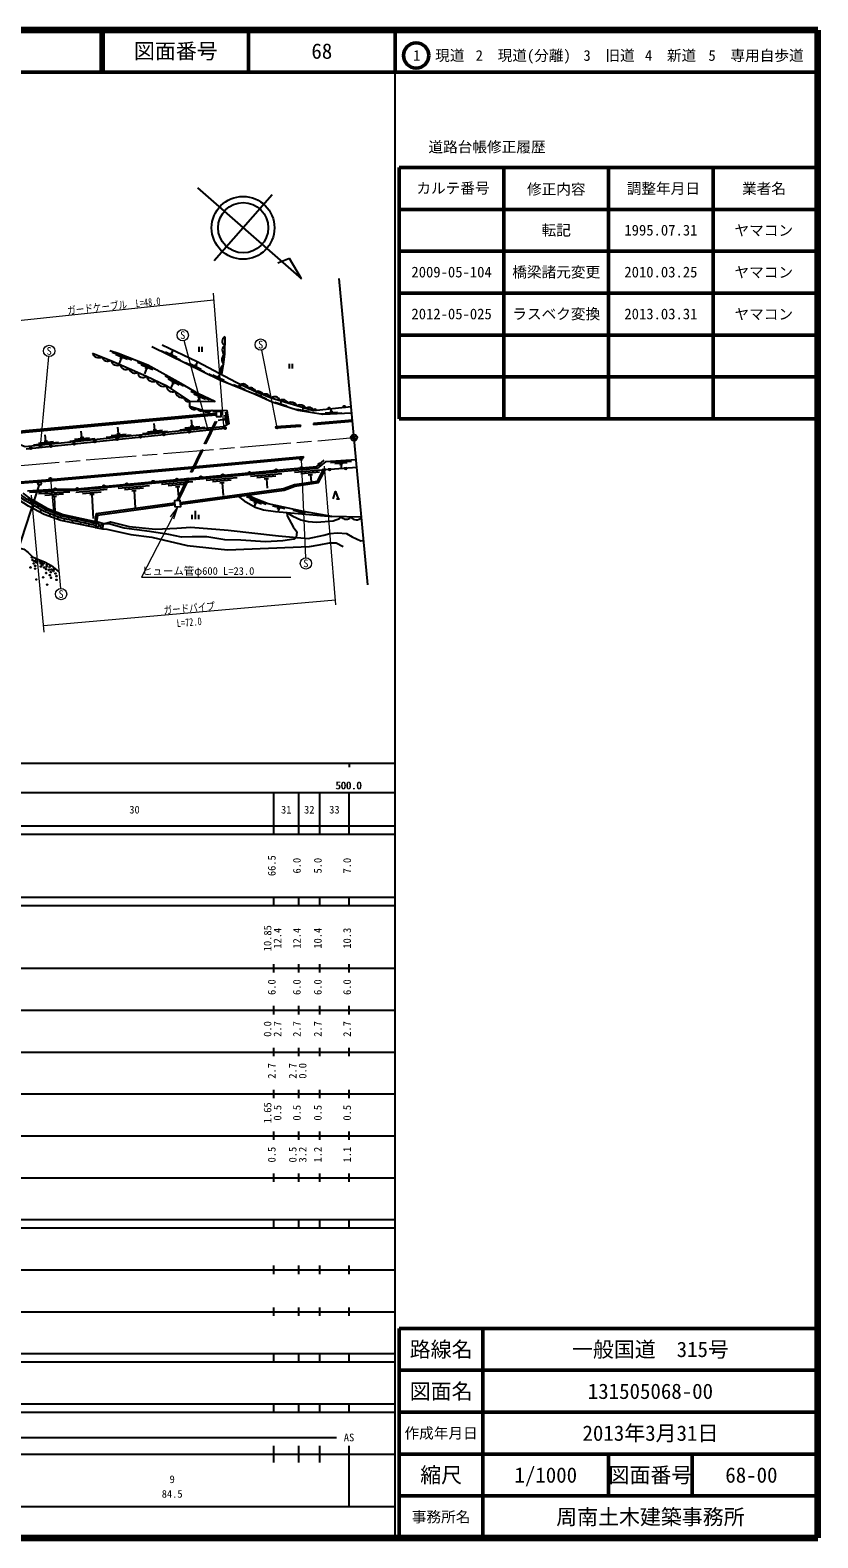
# Model space of a CAD drawing. Units: millimetres at full size, sheet at 1:1000; details may follow other scales. Extents: x 40000 to 680000, y 20000 to 380000.
# Drawn here: x 491818 to 680000, y 20000 to 380000 of the extents above; entities that cross this region are included whole.
import ezdxf
from ezdxf.enums import TextEntityAlignment as Align

# ---------------------------------------------------------------- set-up
doc = ezdxf.new("R2010")
doc.units = ezdxf.units.MM
doc.header["$LTSCALE"] = 1000
doc.header["$PDMODE"] = 32
doc.header["$PDSIZE"] = 500
doc.linetypes.add('CHAIN', pattern=[18.5, 12, -1.5, 3.5, -1.5])
doc.linetypes.add('DASHED', pattern=[7.5, 6, -1.5])
for name, color, linetype, lineweight in [('M-BGD', 7, 'Continuous', 25), ('M-BMK', 2, 'CHAIN', 13), ('M-BMK-OTRS', 5, 'Continuous', 25), ('M-BMK-SRVR', 3, 'Continuous', 25), ('M-STR-HTXT', 7, 'Continuous', 13), ('M-STR-STRC', 7, 'Continuous', 25), ('M-TTL', 2, 'Continuous', 140), ('M-TTL-BAND', 7, 'Continuous', 25), ('M-TTL-FRAM', 2, 'Continuous', 50), ('M-TTL-LINE', 7, 'Continuous', 50)]:
    doc.layers.add(name, color=color, linetype=linetype, lineweight=lineweight)
doc.layers.add('M-OTRS', color=6, linetype='Continuous')
doc.layers.add('M-TTL-TXT', color=7, linetype='Continuous')
doc.styles.add('ＭＳ ゴシック', font='')
doc.styles.get('ＭＳ ゴシック').set_extended_font_data('MS Gothic')

# ---------------------------------------------------------------- blocks, each defined once
blk = doc.blocks.new('open_arrow')
at = {"color": 0, "linetype": 'Continuous', "lineweight": -2}
blk.add_lwpolyline([(7.5, 1.25), (0, 0), (7.5, -1.25)], dxfattribs=at)

msp = doc.modelspace()

# ---------------------------------------------------------------- linework, layer by layer
at = {"layer": 'M-BGD'}
for p, q in [((516077, 301215), (511434, 303071)), ((515048, 301335), (512262, 302449)), ((523179, 303459), (527674, 301268)), ((524170, 303209), (526867, 301895)), ((525296, 302894), (525925, 302587)), ((525610, 302741), (526025, 303592)), ((532113, 304379), (532113, 303206)), ((532813, 304379), (532813, 303206)), ((513555, 301641), (513054, 300388)), ((513880, 301511), (513230, 301771)), ((522128, 298796), (517486, 300652)), ((521100, 298916), (518314, 300030)), ((519607, 299222), (519106, 297969)), ((519932, 299092), (519282, 299352)), ((528962, 300640), (533456, 298449)), ((529953, 300390), (532650, 299076)), ((531079, 300075), (531708, 299769)), ((531393, 299922), (531842, 300842)), ((553675, 300364), (553675, 299190)), ((554375, 300364), (554375, 299190)), ((528449, 294971), (524068, 297379)), ((527443, 295216), (524814, 296661)), ((525998, 295702), (525348, 294519)), ((526305, 295533), (525691, 295870)), ((534473, 297953), (538968, 295762)), ((535464, 297704), (538161, 296389)), ((536590, 297389), (537219, 297082)), ((536905, 297235), (537251, 297945)), ((540389, 295353), (543167, 294220)), ((541868, 295008), (542044, 295438)), ((534696, 291627), (530168, 293748)), ((533676, 291807), (530959, 293080)), ((532203, 292199), (531824, 291390)), ((532520, 292050), (531886, 292347)), ((541544, 295141), (542193, 294876)), ((545578, 293241), (548313, 292007)), ((546945, 292624), (547143, 293062)), ((538693, 286009), (538374, 288085)), ((539025, 285824), (538565, 288822)), ((550246, 291212), (553111, 290321)), ((551679, 290767), (551821, 291225)), ((555506, 289522), (558463, 289015)), ((556985, 289268), (557066, 289741)), ((559612, 289207), (560234, 289273)), ((561272, 288397), (566265, 288663)), ((562259, 288660), (565255, 288820)), ((562904, 289558), (563527, 289624)), ((563396, 288931), (564095, 288968)), ((563746, 288950), (563709, 289643)), ((566511, 289942), (567134, 290008)), ((490901, 280064), (538374, 284958)), ((512908, 283682), (512755, 285174)), ((519846, 284094), (523427, 284462)), ((521188, 284534), (522024, 284620)), ((521606, 284577), (521453, 286069)), ((527571, 284594), (533541, 285194)), ((528735, 285013), (532317, 285373)), ((530078, 285449), (530914, 285533)), ((530496, 285491), (530346, 286984)), ((538237, 287001), (536754, 286774)), ((538274, 286759), (538200, 287243)), ((556432, 285643), (550535, 285257)), ((550555, 284957), (550535, 285257)), ((556451, 285343), (550555, 284957)), ((556451, 285343), (556432, 285643)), ((568791, 286865), (559499, 286091)), ((559499, 286091), (559524, 285792)), ((568819, 286567), (559524, 285792)), ((492631, 280993), (498600, 281607)), ((493794, 281414), (497375, 281783)), ((495136, 281854), (495972, 281940)), ((495554, 281897), (495401, 283389)), ((501276, 281882), (507244, 282496)), ((502439, 282304), (506020, 282672)), ((503781, 282743), (504616, 282829)), ((504199, 282786), (504045, 284278)), ((509985, 282778), (515954, 283392)), ((511148, 283199), (514729, 283568)), ((512490, 283639), (513326, 283725)), ((518683, 283673), (524652, 284287)), ((557157, 277886), (557129, 278185)), ((551926, 274085), (544457, 273408)), ((562419, 275036), (554950, 274359)), ((560966, 274453), (556485, 274047)), ((559289, 273849), (558243, 273754)), ((558766, 273802), (558919, 272114)), ((561992, 275299), (562346, 275113)), ((562346, 275113), (569848, 275620)), ((563641, 275201), (563017, 275159)), ((568554, 277033), (563565, 276697)), ((567576, 276667), (564583, 276465)), ((566449, 276290), (565751, 276243)), ((566100, 276267), (566160, 275371)), ((567499, 275461), (566874, 275419)), ((510235, 270305), (502766, 269628)), ((520313, 271219), (512844, 270541)), ((518860, 270635), (514378, 270229)), ((517183, 270031), (516137, 269936)), ((530700, 272160), (523230, 271483)), ((529246, 271577), (524765, 271170)), ((527569, 270973), (526523, 270878)), ((527046, 270925), (527249, 268685)), ((541310, 273122), (533840, 272445)), ((539857, 272539), (535375, 272132)), ((538179, 271935), (537134, 271840)), ((537656, 271887), (537929, 268847)), ((550473, 273501), (545991, 273095)), ((548796, 272898), (547750, 272803)), ((548273, 272850), (548476, 270609)), ((492048, 267406), (491820, 266961)), ((492693, 266472), (492384, 265871)), ((493173, 267407), (492921, 266917)), ((493794, 266427), (493565, 265982)), ((501282, 269708), (493796, 269248)), ((494905, 266402), (494667, 265938)), ((499813, 269167), (495321, 268891)), ((498118, 268612), (497070, 268548)), ((497594, 268580), (497755, 265101)), ((508782, 269721), (504300, 269315)), ((507105, 269117), (506059, 269022)), ((506582, 269070), (506897, 263393)), ((516660, 269984), (516918, 265965)), ((548168, 266762), (543498, 268549)), ((547126, 266839), (544324, 267911)), ((545945, 266970), (545291, 267220)), ((545618, 267095), (545307, 266281)), ((565008, 268093), (565761, 268093)), ((494438, 265492), (494150, 264932)), ((495548, 265465), (495319, 265019)), ((496620, 264494), (496390, 263940)), ((496996, 265404), (496811, 264956)), ((497738, 264582), (497547, 264120)), ((498475, 263746), (498270, 263253)), ((498854, 264661), (498666, 264208)), ((499074, 263515), (499203, 263998)), ((499910, 262773), (500052, 263303)), ((500182, 263786), (500291, 264194)), ((501031, 263091), (501160, 263574)), ((501875, 262378), (502009, 262879)), ((502139, 263363), (502249, 263773)), ((502988, 262667), (503117, 263151)), ((504096, 262939), (504207, 263351)), ((506053, 262515), (506164, 262930)), ((530510, 263196), (530510, 264241)), ((531310, 263196), (531310, 265188)), ((532110, 263196), (532110, 264241)), ((552723, 265709), (549791, 266344)), ((551536, 265659), (550851, 265807)), ((551193, 265733), (551042, 265035)), ((557605, 264652), (554673, 265287)), ((556139, 264969), (556055, 264583)), ((503840, 261982), (503966, 262455)), ((504945, 262244), (505075, 262727)), ((505804, 261587), (505923, 262032)), ((506902, 261820), (507032, 262303)), ((507374, 261271), (509374, 262149)), ((507730, 262592), (509098, 260901))]:
    msp.add_line(p, q, dxfattribs=at)
at = {"layer": 'M-BGD', "linetype": 'DASHED'}
for p, q in [((526911, 267667), (536617, 287711)), ((527258, 267697), (536950, 287711))]:
    msp.add_line(p, q, dxfattribs=at)
at = {"layer": 'M-BGD'}
for points in [[(537578, 297770), (538042, 300173), (538309, 302621), (538412, 306734)], [(506730, 302910), (511121, 301158), (515496, 299239), (519619, 297371), (524328, 295135), (529874, 291417), (529893, 290238), (533073, 289230), (538808, 289212), (539306, 285968), (538005, 285302), (532774, 284821), (490621, 280485), (484734, 282781), (476591, 285051), (460244, 291508), (460244, 293875), (461180, 295927), (462684, 297849), (464249, 301080)], [(529874, 291417), (535958, 291334), (532016, 293181), (527843, 295612), (519907, 299975), (512879, 302784), (510892, 303413)], [(568629, 288579), (561729, 288211), (555840, 289221), (549612, 291158), (545588, 292973), (537159, 296410), (520873, 304349)], [(523380, 304840), (531759, 300886), (541022, 295925), (545524, 293776), (549410, 292181), (559548, 289200), (568481, 290152)], [(475681, 285410), (475997, 285700), (480913, 285053), (484622, 284471), (486000, 284345), (488601, 284188), (490680, 284419), (533310, 288342), (536220, 288515)], [(476095, 285247), (476130, 285279), (480856, 284657), (484572, 284074), (485970, 283946), (488611, 283787), (490721, 284021), (533340, 287943), (536220, 288114)], [(427256, 268424), (444315, 269133), (470601, 270665), (495577, 272627), (531344, 275776), (557129, 278185)], [(427268, 268124), (444330, 268834), (470621, 270365), (495602, 272328), (531371, 275477), (557157, 277886)], [(497482, 270408), (503086, 270499), (521797, 272248), (544937, 274376), (553093, 275155), (560319, 275815), (562086, 277308)], [(569680, 277410), (562399, 276919), (560378, 275303), (502485, 270054), (497506, 270014)], [(527728, 267214), (552379, 270556), (554984, 271522), (560437, 272343), (561992, 275299)], [(527761, 266815), (552477, 270166), (555085, 271133), (560697, 271977), (562346, 275113)], [(491195, 269970), (497482, 270408), (497512, 269927), (491634, 269567)], [(490087, 269432), (491462, 268399), (495804, 265880), (499705, 264321), (507730, 262592), (507374, 261271), (499187, 262919), (495196, 264375), (491465, 266359), (488321, 268346), (487286, 269188)], [(507512, 261688), (499022, 263526), (495190, 265070), (490720, 267578), (488175, 269265)], [(507618, 262176), (499169, 264005), (495407, 265522), (490994, 267998), (489190, 269354)], [(526341, 267025), (507567, 264500), (507252, 262695)], [(526374, 266625), (507910, 264143), (507643, 262611)], [(541573, 268687), (542939, 267631), (545599, 266114), (547598, 265472), (550442, 265087), (553140, 264855), (563905, 263848)], [(570971, 263680), (563905, 263848), (557122, 265063), (548652, 266897), (545377, 268151), (543798, 268989)], [(564221, 268093), (564803, 269875), (565386, 268093)], [(553140, 264855), (553234, 264070), (554623, 261438), (555510, 260227), (555380, 258870), (554806, 258438), (552187, 258031), (548043, 257800), (542171, 258183), (538366, 258263), (534052, 259000), (530559, 259017), (528016, 258955), (524965, 259550), (520331, 260260), (514292, 261050), (510609, 262090), (509374, 262149)], [(553140, 264855), (554585, 263920), (556510, 263078), (558258, 262660), (560337, 262539), (564245, 262864), (565742, 263404), (566172, 263794)], [(507374, 261271), (509098, 260901), (509374, 262149), (507730, 262592)], [(509098, 260901), (510148, 260877), (515873, 259610), (520865, 258923), (529344, 256929), (538963, 255889), (558543, 256683), (560830, 257119), (563318, 257580), (564944, 257553), (566584, 256675)], [(509374, 262149), (511038, 262607), (515513, 261505), (521774, 260849), (526826, 261092), (530172, 261311), (539161, 260601), (551116, 259277), (558200, 258601), (561966, 259440), (563451, 259837), (565235, 259987), (567424, 259795), (568767, 259000), (570814, 258047), (571495, 258111)], [(471162, 254258), (472648, 256034), (474023, 257043), (475201, 257576), (475641, 257645), (477748, 257719), (480838, 256873), (484352, 256052), (485817, 256275), (487668, 256431), (489054, 256363), (490278, 256075), (491331, 255245), (492343, 254269), (493276, 253809), (495369, 252990), (496808, 252158), (498711, 250662)]]:
    msp.add_lwpolyline(points, dxfattribs=at)
for points in [[(536220, 287711), (537421, 287711), (537421, 288916), (536220, 288916)], [(526414, 266156), (527807, 266273), (527684, 267732), (526291, 267615)]]:
    msp.add_lwpolyline(points, close=True, dxfattribs=at)
for centre, radius in [((535122, 284623), 225), ((538374, 284958), 225), ((496740, 280666), 225), ((502302, 281240), 225), ((507262, 281751), 225), ((512607, 282302), 225), ((518150, 282873), 225), ((523737, 283449), 225), ((529831, 284078), 225), ((491982, 280176), 225), ((537837, 273723), 225), ((544206, 274309), 225), ((550610, 274918), 225), ((556638, 275479), 225), ((560970, 276366), 225), ((497822, 270414), 225), ((503086, 270499), 225), ((509462, 271095), 225), ((514878, 271601), 225), ((521206, 272193), 225), ((526892, 272716), 225), ((532599, 273241), 225), ((492239, 254119), 100), ((492411, 253490), 100), ((492669, 252663), 100), ((492861, 253212), 100), ((492994, 252080), 100), ((493252, 253484), 100), ((493312, 252875), 100), ((494096, 253152), 100), ((494370, 252648), 100), ((494374, 251923), 100), ((494700, 252964), 100), ((494747, 252286), 100), ((494987, 252611), 100), ((495765, 251947), 100), ((495803, 252312), 100), ((491934, 251716), 100), ((493007, 251425), 100), ((493299, 248838), 100), ((494930, 249355), 100), ((495199, 251711), 100), ((495609, 251325), 100), ((495670, 250389), 100), ((496266, 251114), 100), ((496414, 251814), 100), ((496510, 249864), 100), ((496791, 250603), 100), ((496805, 249247), 100), ((496913, 251203), 100), ((497422, 250878), 100), ((497520, 251318), 100), ((497900, 250278), 100), ((498104, 248732), 100), ((498144, 249627), 100), ((495893, 247589), 100)]:
    msp.add_circle(centre, radius, dxfattribs=at)
for centre, radius, start, end in [((538783, 305696), 1103, 109.66404, 247.47015), ((508129, 303227), 1434, 192.76413, 303.73048), ((539204, 301285), 1608, 123.80299, 223.72108), ((538845, 303637), 1148, 114.93207, 242.2021), ((510334, 302374), 1448, 193.54999, 302.94462), ((512522, 301378), 1417, 188.89956, 303.72793), ((514680, 300353), 1380, 186.39656, 306.23096), ((516820, 299419), 1336, 187.72412, 303.51713), ((538984, 298745), 1711, 123.41312, 214.74629), ((518774, 298246), 1218, 177.24053, 314.00072), ((521242, 297750), 1666, 193.15673, 296.03636), ((523565, 296567), 1623, 191.17897, 298.01414), ((542669, 294214), 1310, 14.09174, 114.86787), ((525940, 295243), 1616, 183.83092, 288.49993), ((528229, 294035), 1806, 190.35537, 281.97548), ((529491, 292219), 889, 176.83107, 295.49978), ((544392, 293277), 1335, 19.58602, 109.83414), ((546081, 292189), 1595, 29.6671, 105.68576), ((548080, 291706), 1412, 19.63004, 115.72281), ((550228, 291184), 1290, 17.84031, 129.39169), ((552149, 290310), 1446, 28.60263, 118.62941), ((531004, 290617), 1173, 198.85428, 305.95124), ((532584, 290082), 983, 204.9756, 299.82995), ((534157, 290347), 1557, 225.86877, 313.77829), ((535909, 289939), 984, 226.7205, 312.92657), ((554112, 289459), 1692, 33.05966, 114.17237), ((556237, 288693), 1830, 34.50126, 112.73078), ((558415, 288678), 1247, 24.74635, 122.48567), ((559929, 289186), 318, 15.97162, 176.18935), ((563221, 289537), 318, 15.97162, 176.18935), ((566828, 289921), 318, 15.97162, 176.18935), ((563326, 275234), 318, 193.75389, 353.97162), ((567183, 275494), 318, 193.75389, 353.97162), ((567308, 264612), 1399, 215.75149, 321.5268), ((569710, 264698), 1620, 216.17916, 321.0991)]:
    msp.add_arc(centre, radius, start, end, dxfattribs=at)
at = {"layer": 'M-BMK'}
msp.add_lwpolyline([(69861, 284264), (93323, 288855), (107216, 291244), (119523, 292916), (124443, 293482), (137622, 294467), (149977, 294661), (164207, 294273), (169344, 293831), (269048, 284031), (368900, 273873), (386988, 272361), (400686, 271448), (416890, 271352), (430176, 271865), (468355, 274288), (569183, 282698)], dxfattribs=at)
at = {"layer": 'M-BMK-OTRS'}
msp.add_line((572486, 247584), (565607, 320712), dxfattribs=at)
at = {"layer": 'M-BMK-SRVR'}
for p, q in [((531808, 342379), (556644, 320606)), ((549633, 340716), (535789, 324925)), ((553796, 325505), (551015, 324376)), ((556644, 320606), (553796, 325505))]:
    msp.add_line(p, q, dxfattribs=at)
for centre, radius in [((542683, 332789), 7500), ((542711, 332821), 6000), ((569183, 282698), 750)]:
    msp.add_circle(centre, radius, dxfattribs=at)
at = {"layer": 'M-OTRS'}
msp.add_point((569183, 282698), dxfattribs=at)
at = {"layer": 'M-STR-HTXT'}
for p, q in [((535531, 317168), (538011, 285559)), ((535659, 315532), (488238, 310522)), ((534265, 284771), (528622, 305873)), ((550800, 285152), (547151, 303599)), ((494275, 280586), (496245, 302055)), ((556541, 277575), (557635, 254030)), ((564869, 242761), (562118, 275893)), ((496646, 272837), (499081, 246692)), ((495194, 236233), (492149, 268963)), ((564774, 243903), (495055, 237731))]:
    msp.add_line(p, q, dxfattribs=at)
msp.add_lwpolyline([(527110, 266215), (518447, 249414), (554129, 249414)], dxfattribs=at)
for centre in [(528274, 307177), (546889, 304923), (496369, 303400), (557697, 252682), (499206, 245347)]:
    msp.add_circle(centre, 1350, dxfattribs=at)
at = {"layer": 'M-STR-STRC'}
msp.add_line((494073, 271751), (485306, 244871), dxfattribs=at)
for centre, radius in [((534265, 284771), 250), ((550800, 285152), 250), ((494275, 280586), 250), ((556541, 277575), 250), ((494073, 271751), 400), ((496646, 272837), 250)]:
    msp.add_circle(centre, radius, dxfattribs=at)
at = {"layer": 'M-TTL'}
for p, q in [((680000, 380000), (40000, 380000)), ((680000, 20000), (680000, 380000)), ((40000, 20000), (680000, 20000))]:
    msp.add_line(p, q, dxfattribs=at)
at = {"layer": 'M-TTL-BAND'}
for p, q in [((579000, 20000), (579000, 370000)), ((40000, 205000), (579000, 205000)), ((568000, 205000), (568000, 204000)), ((68000, 198000), (579000, 198000)), ((550000, 188000), (550000, 198000)), ((556000, 188000), (556000, 198000)), ((561000, 188000), (561000, 198000)), ((568000, 188000), (568000, 198000)), ((40000, 190000), (579000, 190000)), ((40000, 188000), (579000, 188000)), ((40000, 173000), (579000, 173000)), ((550000, 171000), (550000, 173000)), ((556000, 171000), (556000, 173000)), ((561000, 171000), (561000, 173000)), ((568000, 171000), (568000, 173000)), ((40000, 171000), (579000, 171000)), ((40000, 156000), (579000, 156000)), ((550000, 155000), (550000, 157000)), ((556000, 155000), (556000, 157000)), ((561000, 155000), (561000, 157000)), ((568000, 155000), (568000, 157000)), ((46000, 146000), (579000, 146000)), ((550000, 145000), (550000, 147000)), ((556000, 145000), (556000, 147000)), ((561000, 145000), (561000, 147000)), ((568000, 145000), (568000, 147000)), ((550000, 135000), (550000, 137000)), ((556000, 135000), (556000, 137000)), ((561000, 135000), (561000, 137000)), ((568000, 135000), (568000, 137000)), ((52000, 136000), (579000, 136000)), ((46000, 126000), (579000, 126000)), ((550000, 125000), (550000, 127000)), ((556000, 125000), (556000, 127000)), ((561000, 125000), (561000, 127000)), ((568000, 125000), (568000, 127000)), ((52000, 116000), (579000, 116000)), ((550000, 115000), (550000, 117000)), ((556000, 115000), (556000, 117000)), ((561000, 115000), (561000, 117000)), ((568000, 115000), (568000, 117000)), ((46000, 106000), (579000, 106000)), ((550000, 105000), (550000, 107000)), ((556000, 105000), (556000, 107000)), ((561000, 105000), (561000, 107000)), ((568000, 105000), (568000, 107000)), ((40000, 96000), (579000, 96000)), ((40000, 94000), (579000, 94000)), ((550000, 94000), (550000, 96000)), ((556000, 94000), (556000, 96000)), ((561000, 94000), (561000, 96000)), ((568000, 94000), (568000, 96000)), ((49000, 84000), (579000, 84000)), ((550000, 83000), (550000, 85000)), ((556000, 83000), (556000, 85000)), ((561000, 83000), (561000, 85000)), ((568000, 83000), (568000, 85000)), ((40000, 74000), (579000, 74000)), ((550000, 73000), (550000, 75000)), ((556000, 73000), (556000, 75000)), ((561000, 73000), (561000, 75000)), ((568000, 73000), (568000, 75000)), ((40000, 64000), (579000, 64000)), ((40000, 62000), (579000, 62000)), ((550000, 62000), (550000, 64000)), ((556000, 62000), (556000, 64000)), ((561000, 62000), (561000, 64000)), ((568000, 62000), (568000, 64000)), ((40000, 52000), (579000, 52000)), ((550000, 50000), (550000, 52000)), ((556000, 50000), (556000, 52000)), ((561000, 50000), (561000, 52000)), ((568000, 50000), (568000, 52000)), ((40000, 50000), (579000, 50000)), ((71000, 44000), (565000, 44000)), ((40000, 40000), (579000, 40000)), ((550000, 38000), (550000, 42000)), ((556000, 38000), (556000, 42000)), ((561000, 38000), (561000, 42000)), ((568000, 27500), (568000, 42000)), ((68000, 27500), (579000, 27500))]:
    msp.add_line(p, q, dxfattribs=at)
at = {"layer": 'M-TTL-FRAM'}
for p, q in [((580000, 347197), (580000, 287197)), ((580000, 347197), (680000, 347197)), ((580000, 287197), (680000, 287197)), ((680000, 70000), (580000, 70000)), ((580000, 70000), (580000, 20000))]:
    msp.add_line(p, q, dxfattribs=at)
at = {"layer": 'M-TTL-LINE'}
for p, q in [((508747, 380000), (508747, 370000)), ((509247, 380000), (509247, 370000)), ((543997, 380000), (543997, 370000)), ((579000, 380000), (579000, 370000)), ((40000, 370000), (680000, 370000)), ((605000, 347197), (605000, 287197)), ((630000, 347197), (630000, 287197)), ((655000, 347197), (655000, 287197)), ((580000, 337197), (680000, 337197)), ((580000, 327197), (680000, 327197)), ((580000, 317197), (680000, 317197)), ((580000, 307197), (680000, 307197)), ((580000, 297197), (680000, 297197)), ((600000, 70000), (600000, 20000)), ((680000, 60000), (580000, 60000)), ((680000, 50000), (580000, 50000)), ((680000, 40000), (580000, 40000)), ((630000, 40000), (630000, 30000)), ((650000, 40000), (650000, 30000)), ((680000, 30000), (580000, 30000))]:
    msp.add_line(p, q, dxfattribs=at)
msp.add_circle((584031, 373958), 3000, dxfattribs=at)

# ---------------------------------------------------------------- block references
at = {"layer": 'M-STR-HTXT', "xscale": 400, "yscale": 400, "rotation": 242.7}
msp.add_blockref('open_arrow', (527110, 266215), dxfattribs=at)

# ---------------------------------------------------------------- texts
at = {"layer": 'M-STR-HTXT', "style": 'ＭＳ ゴシック', "width": 0.8}
for s, rotation, p in [('ガードケーブル\u3000L=48.0', 6.03, (511981, 312716)), ('ガードパイプ', 5.059, (529942, 240506)), ('L=72.0', 5.059, (529942, 237168))]:
    msp.add_text(s, height=1833, rotation=rotation, dxfattribs=at).set_placement(p, align=Align.BOTTOM_CENTER)
at = {"layer": 'M-STR-HTXT', "style": 'ＭＳ ゴシック'}
for p in [(528274, 307177), (496369, 303400), (546889, 304923), (557697, 252682), (499206, 245347)]:
    msp.add_text('S', height=1833, dxfattribs=at).set_placement(p, align=Align.MIDDLE_CENTER)
msp.add_text('ヒューム管φ600 L=23.0', height=1833, dxfattribs=at).set_placement((518521, 250858), align=Align.MIDDLE_LEFT)
at = {"layer": 'M-TTL-BAND', "style": 'ＭＳ ゴシック'}
for s, p in [('500.0', (567844, 198195)), ('500.0', (568000, 198195)), ('30', (516750, 192405)), ('31', (553000, 192405)), ('32', (558500, 192405)), ('33', (564500, 192405)), ('AS', (568000, 42500)), ('9', (525750, 32523)), ('84.5', (525750, 29033))]:
    msp.add_text(s, height=1833, dxfattribs=at).set_placement(p, align=Align.BOTTOM_CENTER)
for s, p in [('66.5', (551000, 180500)), ('6.0', (557000, 180500)), ('5.0', (562000, 180500)), ('7.0', (569000, 180500)), ('10.85', (550000, 163174)), ('12.4', (552370, 163174)), ('12.4', (557000, 163174)), ('10.4', (562000, 163174)), ('10.3', (569000, 163174)), ('6.0', (551000, 151500)), ('6.0', (557000, 151500)), ('6.0', (562000, 151500)), ('6.0', (569000, 151500)), ('0.0', (550000, 141500)), ('2.7', (552370, 141500)), ('2.7', (557000, 141500)), ('2.7', (562000, 141500)), ('2.7', (569000, 141500)), ('2.7', (551000, 131500)), ('2.7', (556000, 131500)), ('0.0', (558370, 131500)), ('1.65', (550000, 121500)), ('0.5', (552370, 121500)), ('0.5', (557000, 121500)), ('0.5', (562000, 121500)), ('0.5', (569000, 121500)), ('0.5', (551000, 111500)), ('0.5', (556000, 111500)), ('3.2', (558370, 111500)), ('1.2', (562000, 111500)), ('1.1', (569000, 111500))]:
    msp.add_text(s, height=1833, rotation=90, dxfattribs=at).set_placement(p, align=Align.BOTTOM_CENTER)
at = {"layer": 'M-TTL-TXT', "style": 'ＭＳ ゴシック'}
for s, height, p in [('図面番号', 3666, (526622, 375000)), ('68', 3666, (561497, 375000)), ('1\u3000現道', 2566, (589448, 373958)), ('2\u3000現道(分離)', 2566, (609619, 373958)), ('3\u3000旧道', 2566, (630121, 373958)), ('4\u3000新道', 2566, (644824, 373958)), ('5\u3000専用自歩道', 2566, (665228, 373958)), ('道路台帳修正履歴', 2566, (600968, 352113)), ('カルテ番号', 2566, (592839, 342277)), ('修正内容', 2566, (617509, 342023)), ('調整年月日', 2566, (643089, 342197)), ('業者名', 2566, (667134, 342197)), ('転記', 2566, (617500, 332245)), ('1995.07.31', 2566, (642500, 332245)), ('ヤマコン', 2566, (667077, 332189)), ('2009-05-104', 2566, (592500, 322245)), ('橋梁諸元変更', 2566, (617500, 322245)), ('2010.03.25', 2566, (642500, 322245)), ('ヤマコン', 2566, (667077, 322189)), ('2012-05-025', 2566, (592500, 312245)), ('ラスベク変換', 2566, (617500, 312245)), ('2013.03.31', 2566, (642500, 312245)), ('ヤマコン', 2566, (667077, 312189)), ('路線名', 3666, (590000, 65000)), ('路線名', 3666, (590000, 65000)), ('一般国道\u3000315号', 3666, (640000, 65000)), ('図面名', 3666, (590000, 55000)), ('図面名', 3666, (590000, 55000)), ('131505068-00', 3666, (640000, 55000)), ('2013年3月31日', 3666, (640000, 45000)), ('作成年月日', 2566, (590000, 45000)), ('作成年月日', 2566, (590000, 45000)), ('縮尺', 3666, (590000, 35000)), ('縮尺', 3666, (590000, 35000)), ('1/1000', 3666, (615000, 35000)), ('図面番号', 3666, (640000, 35000)), ('図面番号', 3666, (640000, 35000)), ('68-00', 3666, (664125, 35000)), ('事務所名', 2566, (590000, 25000)), ('事務所名', 2566, (590000, 25000)), ('周南土木建築事務所', 3666, (640000, 25000))]:
    msp.add_text(s, height=height, dxfattribs=at).set_placement(p, align=Align.MIDDLE_CENTER)

doc.saveas('drawing.dxf')
